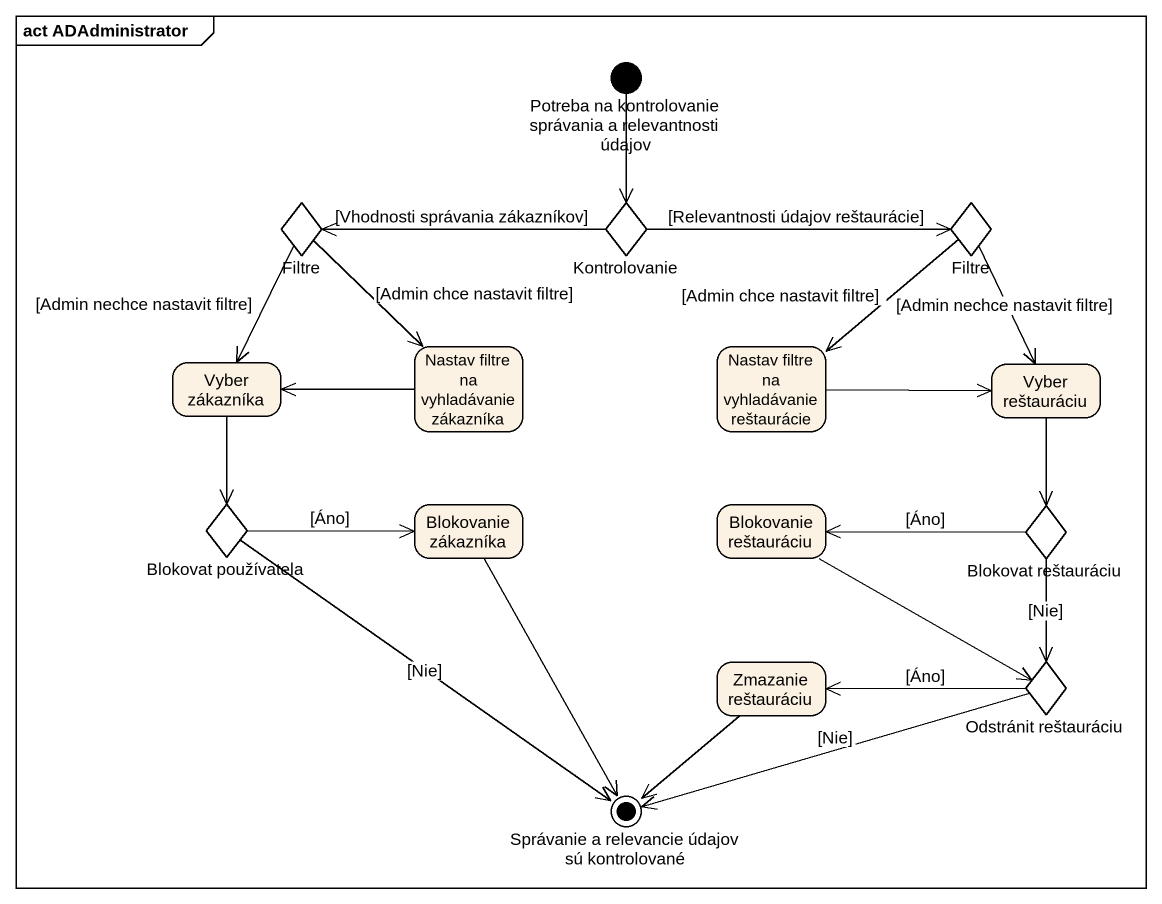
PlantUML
@startuml
mainframe act ADAdministrator
hide empty description
state "Potreba na kontrolovanie správania a relevantnosti údajov" as Potreba_na_kontrolovanie <<start>>
state Filtre <<choice>>
state Kontrolovanie <<choice>>
state "Filtre" as Filtre_2 <<choice>>
state "Nastav filtre na vyhladávanie zákazníka" as Nastav_filtre_na
state "Nastav filtre na vyhladávanie reštaurácie" as Nastav_filtre_na_2
state "Vyber zákazníka" as Vyber_zákazníka
state "Vyber reštauráciu" as Vyber_reštauráciu
state "Blokovat používatela" as Blokovat_používatela <<choice>>
state "Blokovanie zákazníka" as Blokovanie_zákazníka
state "Blokovanie reštauráciu" as Blokovanie_reštauráciu
state "Blokovat reštauráciu" as Blokovat_reštauráciu <<choice>>
state "Zmazanie reštauráciu" as Zmazanie_reštauráciu
state "Odstránit reštauráciu" as Odstránit_reštauráciu <<choice>>
state "Správanie a relevancie údajov sú kontrolované" as Správanie_a_relevancie <<end>>
Potreba_na_kontrolovanie --> Kontrolovanie
Filtre --> Nastav_filtre_na : [Admin chce nastavit filtre]
Filtre --> Vyber_zákazníka : [Admin nechce nastavit filtre]
Kontrolovanie -left-> Filtre : [Vhodnosti správania zákazníkov]
Kontrolovanie -right-> Filtre_2 : [Relevantnosti údajov reštaurácie]
Filtre_2 --> Nastav_filtre_na_2 : [Admin chce nastavit filtre]
Filtre_2 --> Vyber_reštauráciu : [Admin nechce nastavit filtre]
Nastav_filtre_na -left-> Vyber_zákazníka
Nastav_filtre_na_2 -right-> Vyber_reštauráciu
Vyber_zákazníka --> Blokovat_používatela
Vyber_reštauráciu --> Blokovat_reštauráciu
Blokovat_používatela -right-> Blokovanie_zákazníka : [Áno]
Blokovat_používatela --> Správanie_a_relevancie : [Nie]
Blokovanie_zákazníka --> Správanie_a_relevancie
Blokovanie_reštauráciu -right-> Odstránit_reštauráciu
Blokovat_reštauráciu -left-> Blokovanie_reštauráciu : [Áno]
Blokovat_reštauráciu --> Odstránit_reštauráciu : [Nie]
Zmazanie_reštauráciu --> Správanie_a_relevancie
Odstránit_reštauráciu -left-> Zmazanie_reštauráciu : [Áno]
Odstránit_reštauráciu -left-> Správanie_a_relevancie : [Nie]
@enduml
